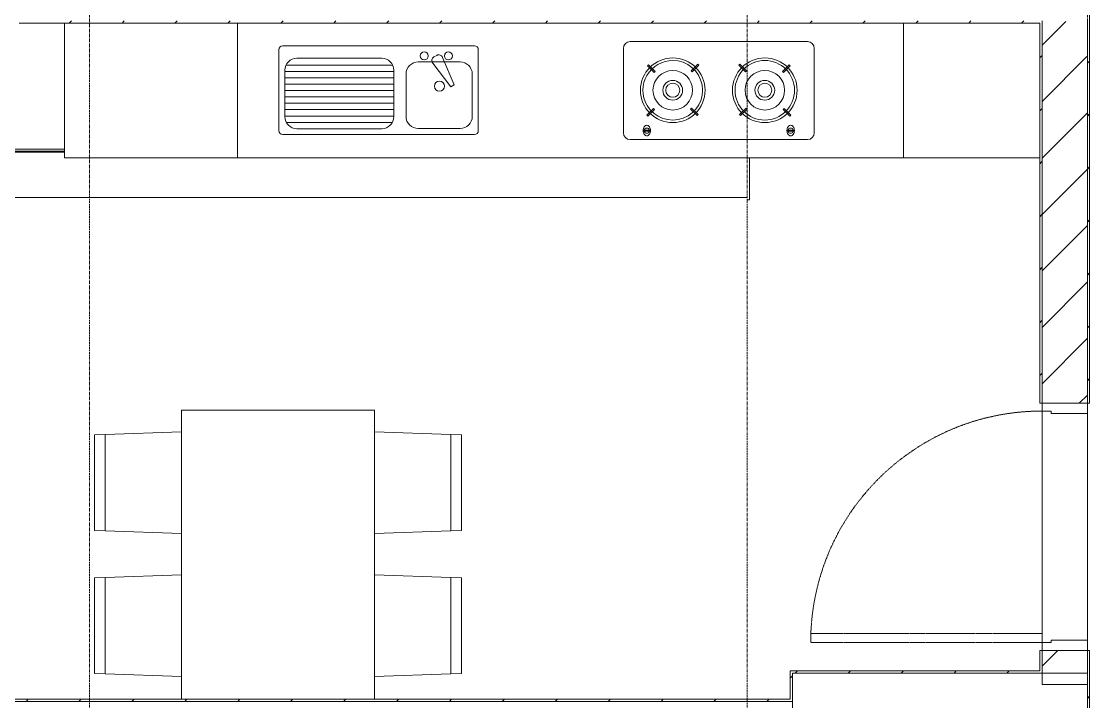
# Model space of a CAD drawing. Header units: millimetres. Extents: x 5357 to 201988, y -16345 to 109895.
# Drawn here: x 111752 to 116463, y 61836 to 64835 of the extents above; entities that cross this region are included whole.
import ezdxf

# ---------------------------------------------------------------- set-up
doc = ezdxf.new("R2010")
doc.units = ezdxf.units.MM
doc.linetypes.add('Dash - Tight', pattern=[4.5, 3, -1.5])
doc.linetypes.add('Grid Line', pattern=[22.225, 12.7, -3.175, 3.175, -3.175])
for name, color, linetype, lineweight in [('0-1', 7, 'Continuous', 5), ('A-DETL-GENF-3', 92, 'Dash - Tight', 9), ('A-DOOR', 31, 'Continuous', 9), ('A-DOOR-FRAM', 31, 'Continuous', 9), ('A-FLOR', 192, 'Continuous', 9), ('A-FLOR-1', 10, 'Continuous', 9), ('A-FLOR-2', 53, 'Continuous', 9), ('A-WALL', 113, 'Continuous', 9), ('A-WALL-4', 113, 'Continuous', 18), ('A-WALL-PATT-2', 53, 'Continuous', 9), ('A-WALL-PATT-3', 111, 'Continuous', 9), ('I-FURN', 30, 'Continuous', 9), ('I-FURN-1', 53, 'Continuous', 9), ('I-WALL-1', 9, 'Continuous', 18), ('I-WALL-3', 2, 'Continuous', 18), ('S-COLS-2', 9, 'Continuous', 18), ('S-GRID-1', 1, 'Grid Line', 9)]:
    doc.layers.add(name, color=color, linetype=linetype, lineweight=lineweight)
pattern_1 = [(45, (0, 0), (-116.67262, 116.67262), [])]

# ---------------------------------------------------------------- blocks, each defined once
blk = doc.blocks.new('NCV_TKTC_KET CAU_rvt-1-TKCS_MB SÂN ĐƯỜNG NỘI BỘ')
at = {"layer": 'A-FLOR-1'}
for p, q in [((116452.6, 61912), (116452.6, 61561.9)), ((116452.6, 61561.9), (116452.6, 61912))]:
    blk.add_line(p, q, dxfattribs=at)
at = {"layer": 'S-COLS-2'}
for p, q in [((116452.6, 61961.9), (115152.6, 61961.9)), ((115152.6, 61961.9), (115152.6, 61511.9)), ((116452.6, 61511.9), (116452.6, 61961.9))]:
    blk.add_line(p, q, dxfattribs=at)
blk = doc.blocks.new('HE BEP A - HE BEP A-V119-TKCS_MB SÂN ĐƯỜNG NỘI BỘ')
at = {"layer": 'I-FURN'}
for p, q in [((3.5, 605.3), (3.5, 11)), ((765.9, 11), (765.9, 605.3)), ((765.9, 11), (765.9, 605.3)), ((3703.5, 605.3), (3703.5, 11)), ((3279.1, 524.2), (2497.5, 524.2)), ((948.4, 131.7), (948.4, 487.8)), ((965.9, 505.3), (1810.5, 505.3)), ((1828, 487.8), (1828, 131.7)), ((2467.5, 494.2), (2467.5, 122.2)), ((3309.1, 494.2), (3309.1, 122.2)), ((1401.8, 451.1), (1028.4, 451.1)), ((1747.9, 434.2), (1562.5, 434.2)), ((1706.2, 324.4), (1627.3, 429.4)), ((1644.6, 463.3), (1632.2, 456.1)), ((1670.1, 454.1), (1721.6, 333.3)), ((2795.6, 424), (2766.5, 394.9)), ((2800, 419.6), (2795.6, 424)), ((2976.7, 419.6), (2981.1, 424)), ((2981.1, 424), (3010.2, 394.9)), ((975, 397.7), (975, 193.3)), ((975, 391.9), (1455.1, 391.9)), ((979.9, 419.9), (1450.3, 419.9)), ((1455.1, 193.3), (1455.1, 397.7)), ((1509.1, 380.9), (1509.1, 194.2)), ((1801.3, 194.2), (1801.3, 380.9)), ((2578, 421.2), (2573.6, 416.8)), ((2573.6, 416.8), (2602.8, 387.7)), ((2607.1, 392.1), (2578, 421.2)), ((2602.8, 387.7), (2607.1, 392.1)), ((2766.5, 394.9), (2770.8, 390.5)), ((2770.8, 390.5), (2800, 419.6)), ((3005.8, 390.5), (2976.7, 419.6)), ((3010.2, 394.9), (3005.8, 390.5)), ((3169.5, 392.1), (3198.6, 421.2)), ((3173.9, 387.7), (3169.5, 392.1)), ((3203, 416.8), (3173.9, 387.7)), ((3198.6, 421.2), (3203, 416.8)), ((975, 363.9), (1455.1, 363.9)), ((975, 335.9), (1455.1, 335.9)), ((1721.6, 333.3), (1706.2, 324.4)), ((975, 307.9), (1455.1, 307.9)), ((975, 279.9), (1455.1, 279.9)), ((975, 251.9), (1455.1, 251.9)), ((975, 223.9), (1455.1, 223.9)), ((975, 195.9), (1455.1, 195.9)), ((2570.9, 199.3), (2600, 228.4)), ((2575.3, 194.9), (2570.9, 199.3)), ((2604.4, 224), (2575.3, 194.9)), ((2600, 228.4), (2604.4, 224)), ((2763.7, 226.8), (2768.1, 231.2)), ((2792.8, 197.7), (2763.7, 226.8)), ((2768.1, 231.2), (2797.2, 202)), ((2797.2, 202), (2792.8, 197.7)), ((3008.5, 231.2), (2979.4, 202)), ((2979.4, 202), (2983.8, 197.7)), ((2983.8, 197.7), (3012.9, 226.8)), ((3012.9, 226.8), (3008.5, 231.2)), ((3176.6, 228.4), (3172.2, 224)), ((3172.2, 224), (3201.4, 194.9)), ((3205.8, 199.3), (3176.6, 228.4)), ((3201.4, 194.9), (3205.8, 199.3)), ((981.5, 167.9), (1448.7, 167.9)), ((1810.5, 114.2), (965.9, 114.2)), ((1028.4, 139.9), (1401.8, 139.9)), ((1562.5, 140.8), (1747.9, 140.8)), ((2555.1, 133.3), (2555.1, 129.3)), ((2587.6, 133.3), (2555.1, 133.3)), ((2555.1, 129.3), (2587.6, 129.3)), ((2587.6, 129.3), (2587.6, 133.3)), ((3189, 129.3), (3189, 133.3)), ((3189, 133.3), (3221.5, 133.3)), ((3221.5, 129.3), (3189, 129.3)), ((3221.5, 133.3), (3221.5, 129.3)), ((3279.1, 92.2), (2497.5, 92.2)), ((3.5, 11), (765.9, 11)), ((2357.2, 11), (765.9, 11)), ((4303.5, 11), (2358.9, 11))]:
    blk.add_line(p, q, dxfattribs=at)
for centre, radius in [((1589.4, 460.9), 17.8), ((1696.1, 460.9), 17.8), ((2685.4, 309.4), 142.6), ((3091.2, 309.4), 142.6), ((3091.2, 309.4), 131.3), ((2685.4, 309.4), 87.2), ((3091.2, 309.4), 87.2), ((1656.3, 327.5), 22.2), ((2685.4, 309.4), 43.6), ((2685.4, 309.4), 30.9), ((3091.2, 309.4), 43.6), ((3091.2, 309.4), 30.9)]:
    blk.add_circle(centre, radius, dxfattribs=at)
for centre, radius, start, end in [((2497.5, 494.2), 30, 90, 180), ((3279.1, 494.2), 30, 360, 90), ((965.9, 487.8), 17.5, 90, 180), ((1810.5, 487.8), 17.5, 0, 90), ((1028.4, 397.7), 53.3, 90, 180), ((1401.8, 397.7), 53.3, 360, 90), ((1562.5, 380.9), 53.3, 90, 180), ((1641, 440.7), 17.8, 119.9521, 219.4618), ((1653.4, 447.9), 17.8, 20.5379, 119.9521), ((1747.9, 380.9), 53.3, 360, 90), ((2685.4, 309.4), 131.3, 90, 210), ((2685.4, 309.4), 131.3, 210.8538, 90), ((1028.4, 193.3), 53.3, 180, 270), ((1401.8, 193.3), 53.3, 270, 360), ((1562.5, 194.2), 53.3, 180, 270), ((1747.9, 194.2), 53.3, 270, 360), ((2580.1, 134.1), 24.7, 145.204, 163.9419), ((2571.3, 131.3), 11.6, 9.9102, 170.0898), ((2574.8, 137.9), 18.1, 120.7976, 145.204), ((2571.4, 143.6), 11.5, 90, 120.7976), ((2571.4, 143.6), 11.5, 59.2024, 90), ((2568, 137.9), 18.1, 34.796, 59.2024), ((2562.6, 134.1), 24.7, 16.0581, 34.796), ((3214, 134.1), 24.7, 145.204, 163.9419), ((3208.7, 137.9), 18.1, 120.7976, 145.204), ((3205.3, 131.3), 11.6, 9.9102, 170.0898), ((3205.3, 143.6), 11.5, 90, 120.7976), ((3205.3, 143.6), 11.5, 59.2024, 90), ((3201.9, 137.9), 18.1, 34.796, 59.2024), ((3196.5, 134.1), 24.7, 16.0581, 34.796), ((965.9, 131.7), 17.5, 180, 270), ((1810.5, 131.7), 17.5, 270, 360), ((2497.5, 122.2), 30, 180, 270), ((2588.6, 131.7), 33.5, 163.9419, 180), ((2588.6, 131.7), 33.5, 180, 196.0581), ((2580.1, 129.2), 24.7, 196.0581, 214.796), ((2571.3, 131.3), 11.6, 189.7177, 350.2823), ((2574.8, 125.5), 18.1, 214.796, 239.2024), ((2571.4, 119.8), 11.5, 239.2024, 270), ((2571.4, 119.8), 11.5, 270, 300.7976), ((2568, 125.5), 18.1, 300.7976, 325.204), ((2562.6, 129.2), 24.7, 325.204, 343.9419), ((2554.1, 131.7), 33.5, 0, 16.0581), ((2554.1, 131.7), 33.5, 343.9419, 0), ((3222.5, 131.7), 33.5, 163.9419, 180), ((3222.5, 131.7), 33.5, 180, 196.0581), ((3214, 129.2), 24.7, 196.0581, 214.796), ((3208.7, 125.5), 18.1, 214.796, 239.2024), ((3205.3, 131.3), 11.6, 189.7177, 350.2823), ((3205.3, 119.8), 11.5, 239.2024, 270), ((3205.3, 119.8), 11.5, 270, 300.7976), ((3201.9, 125.5), 18.1, 300.7976, 325.204), ((3196.5, 129.2), 24.7, 325.204, 343.9419), ((3188, 131.7), 33.5, 0, 16.0581), ((3188, 131.7), 33.5, 343.9419, 0), ((3279.1, 122.2), 30, 270, 360)]:
    blk.add_arc(centre, radius, start, end, dxfattribs=at)
at = {"layer": 'I-FURN-1'}
for p, q in [((3.5, 605.3), (3.5, 11)), ((3.5, 11), (2357.2, 11)), ((2358.9, 11), (4303.5, 11))]:
    blk.add_line(p, q, dxfattribs=at)
blk = doc.blocks.new('RES_BAN AN 1 - RES_BAN AN 1-V121-TKCS_MB SÂN ĐƯỜNG NỘI BỘ')
at = {"layer": 'I-FURN-1'}
for p, q in [((-425, 1275), (425, 1275)), ((-425, 1.6), (-425, 1275)), ((425, 1275), (425, 1.6)), ((-425, 1180), (-761.9, 1168.8)), ((-425, 732.5), (-425, 1180)), ((425, 1180), (761.9, 1168.8)), ((425, 732.5), (425, 1180)), ((-761.9, 1168.8), (-809.6, 1167.2)), ((-809.6, 1167.2), (-809.6, 745.3)), ((-761.9, 1168.8), (-761.9, 743.8)), ((-761.9, 743.8), (-761.9, 1168.8)), ((761.9, 1168.8), (761.9, 743.8)), ((761.9, 1168.8), (761.9, 743.8)), ((809.6, 1167.2), (761.9, 1168.8)), ((809.6, 745.3), (809.6, 1167.2)), ((-809.6, 745.3), (-761.9, 743.8)), ((-761.9, 743.8), (-425, 732.5)), ((761.9, 743.8), (425, 732.5)), ((761.9, 743.8), (809.6, 745.3)), ((-809.6, 536.9), (-761.9, 538.5)), ((-809.6, 115.1), (-809.6, 536.9)), ((-425, 549.7), (-761.9, 538.5)), ((-761.9, 538.5), (-761.9, 113.5)), ((-761.9, 538.5), (-761.9, 113.5)), ((-425, 102.3), (-425, 549.7)), ((425, 549.7), (761.9, 538.5)), ((425, 102.3), (425, 549.7)), ((761.9, 538.5), (761.9, 113.5)), ((761.9, 538.5), (809.6, 536.9)), ((761.9, 113.5), (761.9, 538.5)), ((809.6, 536.9), (809.6, 115.1)), ((-761.9, 113.5), (-809.6, 115.1)), ((-761.9, 113.5), (-425, 102.3)), ((761.9, 113.5), (425, 102.3)), ((809.6, 115.1), (761.9, 113.5))]:
    blk.add_line(p, q, dxfattribs=at)
blk = doc.blocks.new('NCV_TKTC_TANG 1_rvt-1-TKCS_MB SÂN ĐƯỜNG NỘI BỘ')
at = {"layer": 'A-WALL-PATT-2'}
h = blk.add_hatch(dxfattribs=at)
h.set_pattern_fill('FP_2', color=256, style=0, pattern_type=2)
h.set_pattern_definition(pattern_1)
h.paths.add_polyline_path([(111764.4, 64826.9), (116242.6, 64826.9), (116242.6, 64836.9), (111742.6, 64836.9), (111742.6, 64826.9), (111763.9, 64826.9)])
h = blk.add_hatch(dxfattribs=at)
h.set_pattern_fill('FP_2', color=256, style=0, pattern_type=2)
h.set_pattern_definition(pattern_1)
h.paths.add_polyline_path([(116252.6, 61961.9), (116252.6, 62061.9), (116242.6, 62061.9), (116242.6, 61961.9)])
h.paths.add_polyline_path([(116242.6, 63151.9), (116252.6, 63151.9), (116252.5, 64836.9), (116242.6, 64836.9), (116242.6, 64527.9)])
h = blk.add_hatch(dxfattribs=at)
h.set_pattern_fill('FP_2', color=256, style=0, pattern_type=2)
h.set_pattern_definition(pattern_1)
h.paths.add_polyline_path([(115506.7, 61961.9), (116242.6, 61961.9), (116242.6, 61971.9), (115142.6, 61970.4), (115142.6, 61961.9), (115152.6, 61961.9)])
h = blk.add_hatch(dxfattribs=at)
h.set_pattern_fill('FP_2', color=256, style=0, pattern_type=2)
h.set_pattern_definition(pattern_1)
h.paths.add_polyline_path([(115142.6, 61846.9), (115152.6, 61846.9), (115152.6, 61961.9), (115142.6, 61961.8)])
h = blk.add_hatch(dxfattribs=at)
h.set_pattern_fill('FP_2', color=256, style=0, pattern_type=2)
h.set_pattern_definition(pattern_1)
h.paths.add_polyline_path([(112544.3, 61836.9), (115152.6, 61836.9), (115152.6, 61846.9), (108312.6, 61845.6), (108312.6, 61836.9), (112458.8, 61836.9)])
at = {"layer": 'A-FLOR-1'}
for p, q in [((116252.6, 64527.9), (116252.6, 61961.9)), ((116252.6, 62061.9), (116252.6, 63151.9))]:
    blk.add_line(p, q, dxfattribs=at)
at = {"layer": 'A-FLOR-2'}
for p, q in [((116252.6, 62061.9), (116252.6, 63151.9)), ((116252.6, 63151.9), (116252.6, 62061.9)), ((116452.5, 62106.9), (116452.5, 63106.9))]:
    blk.add_line(p, q, dxfattribs=at)
at = {"layer": 'I-WALL-1'}
for p, q in [((111742.6, 64826.9), (116242.6, 64826.9)), ((116242.6, 64826.9), (116242.6, 63151.9)), ((116252.6, 63151.9), (116252.6, 64836.9)), ((116242.6, 63151.9), (116252.6, 63151.9)), ((116252.6, 62061.9), (116242.6, 62061.9)), ((116242.6, 62061.9), (116242.6, 61971.9)), ((116252.6, 61961.9), (116252.6, 62061.9)), ((116242.6, 61971.9), (115142.6, 61971.9)), ((115142.6, 61971.9), (115142.6, 61961.9)), ((115142.6, 61961.9), (115142.6, 61846.9)), ((115152.6, 61961.9), (116242.6, 61961.9)), ((115152.6, 61846.9), (115152.6, 61961.9)), ((116242.6, 61961.9), (116252.6, 61961.9)), ((115142.6, 61846.9), (108312.6, 61846.9)), ((108312.6, 61836.9), (115152.6, 61836.9)), ((115152.6, 61836.9), (115152.6, 61846.9))]:
    blk.add_line(p, q, dxfattribs=at)
at = {"layer": 'I-FURN-1'}
for name, p in [('HE BEP A - HE BEP A-V119-TKCS_MB SÂN ĐƯỜNG NỘI BỘ', (111939.1, 64221.6)), ('RES_BAN AN 1 - RES_BAN AN 1-V121-TKCS_MB SÂN ĐƯỜNG NỘI BỘ', (112883.8, 61845.3))]:
    blk.add_blockref(name, p, dxfattribs=at)
blk = doc.blocks.new('FD_05 - FD_05-1000x2200mm-835433-TKCS_MB SÂN ĐƯỜNG NỘI BỘ')
at = {"layer": 'A-DETL-GENF-3'}
for p, q in [((510, -100), (470, -100)), ((470, -100), (470, -1120)), ((510, -1120), (510, -100)), ((470, -1120), (510, -1120))]:
    blk.add_line(p, q, dxfattribs=at)
blk.add_arc((510, -100), 1020, 180, 267.7525, dxfattribs=at)
at = {"layer": 'A-DOOR-FRAM'}
for p, q in [((-545, 100), (-500, 100)), ((-545, -100), (-545, 100)), ((-500, 100), (-500, -60)), ((500, 100), (545, 100)), ((500, -60), (500, 100)), ((545, 100), (545, -100)), ((-500, -60), (-510, -60)), ((-510, -60), (-510, -100)), ((510, -60), (500, -60)), ((510, -100), (510, -60)), ((-510, -100), (-545, -100)), ((545, -100), (510, -100))]:
    blk.add_line(p, q, dxfattribs=at)

msp = doc.modelspace()

# ---------------------------------------------------------------- hatches: boundary and pattern name
at = {"layer": 'A-WALL-PATT-3'}
h = msp.add_hatch(dxfattribs=at)
h.set_pattern_fill('FP_2', color=256, style=0, pattern_type=2)
h.set_pattern_definition(pattern_1)
h.paths.add_polyline_path([(116462.6, 49161.9), (116462.6, 51761.9), (116452.6, 51761.9), (116452.6, 49161.9)])
h.paths.add_polyline_path([(116462.6, 52751.9), (116462.6, 53861.9), (116452.6, 53861.9), (116452.6, 52751.9)])
h.paths.add_polyline_path([(116452.6, 54951.9), (116462.6, 54951.9), (116462.6, 62061.9), (116452.6, 62061.9), (116452.6, 56479.8)])
h.paths.add_polyline_path([(116462.6, 63151.9), (116462.6, 70111.9), (116452.6, 70111.5), (116452.6, 63151.9)])
h = msp.add_hatch(dxfattribs=at)
h.set_pattern_fill('FP_1', color=256, style=0, pattern_type=2)
h.set_pattern_definition([(45, (0, 0), (-124.4508, 124.4508), [])])
h.paths.add_polyline_path([(116452.6, 61911.9), (116452.5, 62061.9), (116252.6, 62061.9), (116252.6, 61961.9), (116452.6, 61961.9), (116452.6, 61911.9)])
h.paths.add_polyline_path([(116292.6, 63151.9), (116452.6, 63151.9), (116450.6, 64835.3), (116252.6, 64834.3), (116252.6, 63151.9)])
h.paths.add_polyline_path([(116452.6, 65035.3), (116452.6, 65035.3), (116452.6, 69761.9), (116252.6, 69761.9), (116252.6, 65035.3)])

# ---------------------------------------------------------------- linework, layer by layer
at = {"layer": 'A-FLOR'}
msp.add_line((116452.6, 61561.9), (116452.6, 61912), dxfattribs=at)
at = {"layer": 'A-WALL'}
for p, q in [((116452.6, 63151.9), (116452.6, 64835.3)), ((116452.6, 64835.3), (116452.6, 63151.9)), ((107662.6, 64271.9), (111942.6, 64271.9)), ((111942.6, 64261.9), (107662.6, 64261.9)), ((107662.6, 64258.6), (111942.6, 64258.6)), ((114962.6, 64232.6), (114962.6, 64048.6)), ((114952.6, 64058.6), (107662.6, 64058.6)), ((114952.6, 64048.6), (114962.6, 64048.6)), ((116252.6, 62096.9), (116252.6, 63116.9)), ((116452.6, 63106.9), (116452.6, 62106.9)), ((116452.6, 61911.9), (116452.6, 62061.9)), ((116452.6, 62061.9), (116452.6, 61911.9))]:
    msp.add_line(p, q, dxfattribs=at)
at = {"layer": 'A-WALL-4'}
for p, q in [((116252.6, 64835.3), (116252.6, 63151.9)), ((116252.6, 62061.9), (116252.6, 61911.9)), ((116252.6, 61911.9), (116452.6, 61911.9))]:
    msp.add_line(p, q, dxfattribs=at)
at = {"layer": 'I-WALL-3'}
for p, q in [((116462.6, 63151.9), (116462.6, 70111.9)), ((116452.6, 63151.9), (116462.6, 63151.9)), ((116462.6, 62061.9), (116452.6, 62061.9)), ((116462.6, 54951.9), (116462.6, 62061.9)), ((116452.6, 61911.9), (116452.6, 61561.9))]:
    msp.add_line(p, q, dxfattribs=at)
at = {"layer": 'S-GRID-1'}
for p, q in [((112052.6, 20960.6), (112052.6, 80482.7)), ((114952.6, 20960.6), (114952.6, 80482.7)), ((116452.6, 20960.6), (116452.6, 80482.7))]:
    msp.add_line(p, q, dxfattribs=at)

# ---------------------------------------------------------------- block references
at = {"layer": '0-1'}
for name in ['NCV_TKTC_KET CAU_rvt-1-TKCS_MB SÂN ĐƯỜNG NỘI BỘ', 'NCV_TKTC_TANG 1_rvt-1-TKCS_MB SÂN ĐƯỜNG NỘI BỘ']:
    msp.add_blockref(name, (0, 0), dxfattribs=at)
at = {"layer": 'A-DOOR', "rotation": 269.9999999999999}
msp.add_blockref('FD_05 - FD_05-1000x2200mm-835433-TKCS_MB SÂN ĐƯỜNG NỘI BỘ', (116352.6, 62606.9), dxfattribs=at)

doc.saveas('drawing.dxf')
